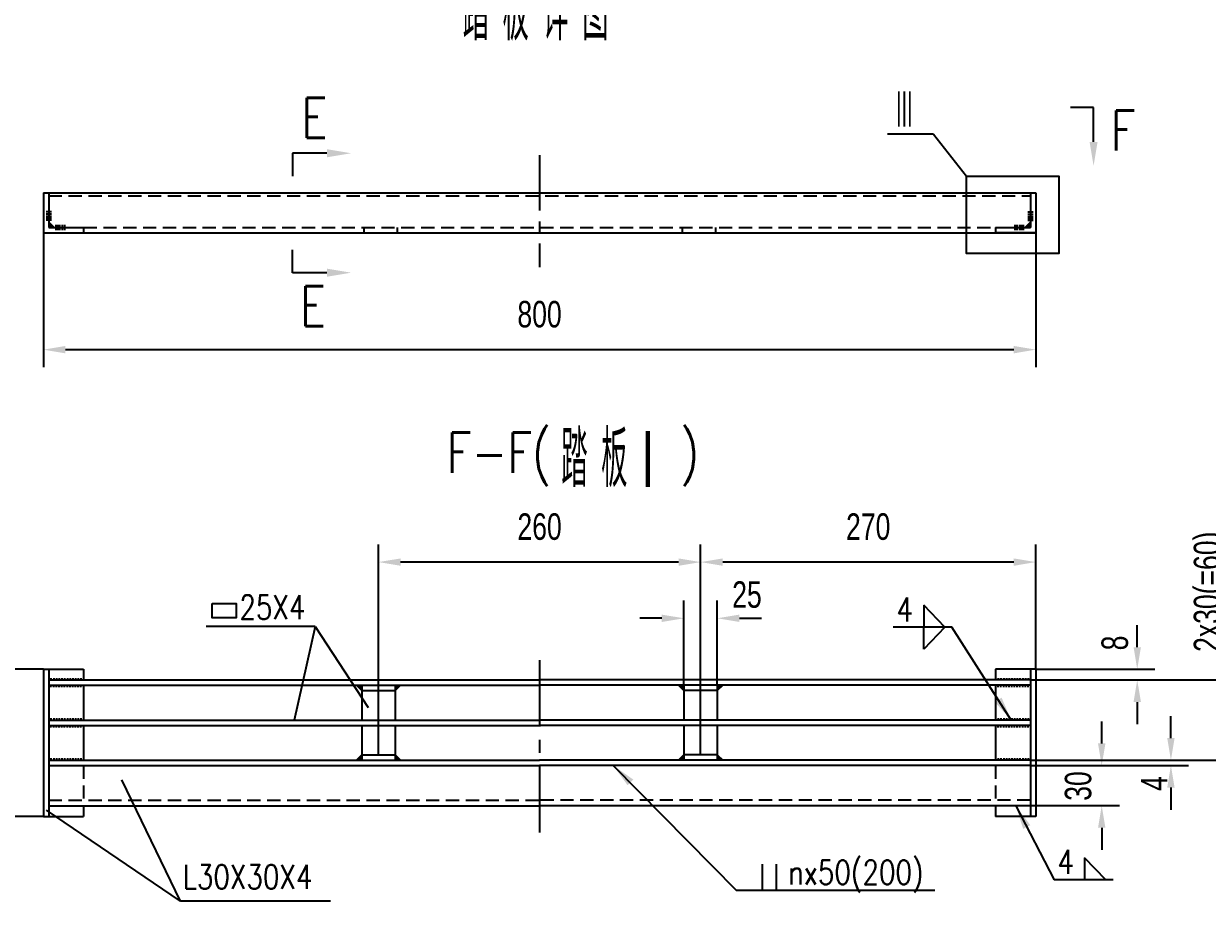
# Model space of a CAD drawing. Extents: x 148 to 221443, y -36682 to 6758.
# Drawn here: x 170254 to 172936, y -10521 to -8532 of the extents above; entities that cross this region are included whole.
import ezdxf
from ezdxf.enums import TextEntityAlignment as Align

# ---------------------------------------------------------------- set-up
doc = ezdxf.new("R2010")
doc.units = 0
doc.header["$LTSCALE"] = 10
doc.header["$MEASUREMENT"] = 0
doc.linetypes.add('CENTERX2', pattern=[4, 2.5, -0.5, 0.5, -0.5])
doc.linetypes.add('HIDDENX2', pattern=[0.75, 0.5, -0.25])
for name, color, linetype in [('2', 4, 'Continuous'), ('CENTER', 1, 'CENTERX2'), ('DIM', 4, 'Continuous'), ('HIDDEN', 7, 'HIDDENX2'), ('RED', 7, 'Continuous')]:
    doc.layers.add(name, color=color, linetype=linetype)
doc.styles.add('HZ', font='ROMS.SHX', dxfattribs={"width": 0.75, "bigfont": 'GBCBIG.SHX'})
doc.styles.get("Standard").update_dxf_attribs({"font": 'wison_e.shx', "width": 0.75, "bigfont": 'wison_c.shx'})
doc.styles.add('XW', font='ROMANS.shx', dxfattribs={"width": 0.85})
doc.dimstyles.new('DIM1', dxfattribs={"dimscale": 20, "dimtxt": 3, "dimasz": 2.5, "dimexe": 2, "dimexo": 0, "dimgap": 1, "dimtad": 0, "dimdec": 0, "dimzin": 0, "dimdsep": 46, "dimtxsty": 'Standard', "dimcen": 2, "dimclrd": 3, "dimclre": 3, "dimclrt": 3, "dimadec": 0, "dimazin": 0, "dimtfac": 0.666667, "dimtdec": 0, "dimtofl": 0, "dimtmove": 2, "dimatfit": 1, "dimfxl": 2, "dimtvp": 1.333333, "dimtolj": 1, "dimtzin": 0, "dimarcsym": 0})

# ---------------------------------------------------------------- blocks, each defined once
blk = doc.blocks.new('*D743')
at = {"layer": 'Defpoints', "color": 0}
for p in [(170298.6, -9006.1), (172547.1, -9006.1), (172547.1, -9270.8)]:
    blk.add_point(p, dxfattribs=at)
at = {"layer": 'DIM', "color": 3, "lineweight": -2}
for p, q in [((170298.6, -9006.1), (170298.6, -9310.8)), ((172547.1, -9006.1), (172547.1, -9310.8)), ((170348.6, -9270.8), (172497.1, -9270.8))]:
    blk.add_line(p, q, dxfattribs=at)
at = {"layer": 'DIM', "color": 3}
for points in [[(170348.6, -9262.5), (170348.6, -9279.2), (170298.6, -9270.8)], [(172497.1, -9279.2), (172497.1, -9262.5), (172547.1, -9270.8)]]:
    blk.add_solid(points, dxfattribs=at)
at = {"layer": 'DIM', "color": 3, "insert": (171422.8, -9190.8), "char_height": 60, "attachment_point": 5}
blk.add_mtext('\\A1;800', dxfattribs=at)
blk = doc.blocks.new('*D768')
at = {"layer": 'Defpoints', "color": 0}
for p in [(171825.5, -9879.4), (171749.8, -10031.2), (171825.5, -10031.2)]:
    blk.add_point(p, dxfattribs=at)
at = {"layer": 'DIM', "color": 3, "lineweight": -2}
for p, q in [((171749.8, -10031.2), (171749.8, -9839.4)), ((171825.5, -10031.2), (171825.5, -9839.4)), ((171699.8, -9879.4), (171649.8, -9879.4)), ((171875.5, -9879.4), (171925.5, -9879.4))]:
    blk.add_line(p, q, dxfattribs=at)
at = {"layer": 'DIM', "color": 3}
for points in [[(171699.8, -9887.7), (171699.8, -9871.1), (171749.8, -9879.4)], [(171875.5, -9871.1), (171875.5, -9887.7), (171825.5, -9879.4)]]:
    blk.add_solid(points, dxfattribs=at)
at = {"layer": 'DIM', "color": 3, "insert": (171892.7, -9826), "char_height": 60, "attachment_point": 5}
blk.add_mtext('\\A1;25', dxfattribs=at)
blk = doc.blocks.new('*D769')
at = {"layer": 'Defpoints', "color": 0}
for p in [(171058, -9752.1), (171058, -10188.8), (171787.7, -10188.8)]:
    blk.add_point(p, dxfattribs=at)
at = {"layer": 'DIM', "color": 3, "lineweight": -2}
for p, q in [((171058, -10188.8), (171058, -9712.1)), ((171787.7, -10188.8), (171787.7, -9712.1)), ((171737.7, -9752.1), (171108, -9752.1))]:
    blk.add_line(p, q, dxfattribs=at)
at = {"layer": 'DIM', "color": 3}
for points in [[(171108, -9743.8), (171108, -9760.5), (171058, -9752.1)], [(171737.7, -9760.5), (171737.7, -9743.8), (171787.7, -9752.1)]]:
    blk.add_solid(points, dxfattribs=at)
at = {"layer": 'DIM', "color": 3, "insert": (171422.8, -9672.1), "char_height": 60, "attachment_point": 5}
blk.add_mtext('\\A1;260', dxfattribs=at)
blk = doc.blocks.new('*D770')
at = {"layer": 'Defpoints', "color": 0}
for p in [(172590.5, -10019.1), (172590.5, -10200.9), (172988.7, -10200.9)]:
    blk.add_point(p, dxfattribs=at)
at = {"layer": 'DIM', "color": 3, "lineweight": -2}
for p, q in [((172988.7, -9969.1), (172988.7, -9919.1)), ((172590.5, -10019.1), (173028.7, -10019.1)), ((172590.5, -10200.9), (173028.7, -10200.9)), ((172988.7, -10250.9), (172988.7, -10300.9))]:
    blk.add_line(p, q, dxfattribs=at)
at = {"layer": 'DIM', "color": 3}
for points in [[(172980.3, -9969.1), (172997, -9969.1), (172988.7, -10019.1)], [(172997, -10250.9), (172980.3, -10250.9), (172988.7, -10200.9)]]:
    blk.add_solid(points, dxfattribs=at)
at = {"layer": 'DIM', "color": 3, "insert": (172944, -9819.3), "char_height": 60, "attachment_point": 5, "rotation": 90}
blk.add_mtext('\\A1;2x30(=60)', dxfattribs=at)
blk = doc.blocks.new('*D771')
at = {"layer": 'Defpoints', "color": 0}
for p in [(172547.1, -9994.9), (172534.9, -10019.1), (172776.9, -10019.1)]:
    blk.add_point(p, dxfattribs=at)
at = {"layer": 'DIM', "color": 3, "lineweight": -2}
for p, q in [((172776.9, -9944.9), (172776.9, -9894.9)), ((172547.1, -9994.9), (172816.9, -9994.9)), ((172534.9, -10019.1), (172816.9, -10019.1)), ((172776.9, -10069.1), (172776.9, -10119.1))]:
    blk.add_line(p, q, dxfattribs=at)
at = {"layer": 'DIM', "color": 3}
for points in [[(172768.6, -9944.9), (172785.3, -9944.9), (172776.9, -9994.9)], [(172785.3, -10069.1), (172768.6, -10069.1), (172776.9, -10019.1)]]:
    blk.add_solid(points, dxfattribs=at)
at = {"layer": 'DIM', "color": 3, "insert": (172726.3, -9935.3), "char_height": 60, "attachment_point": 5, "rotation": 90}
blk.add_mtext('\\A1;8', dxfattribs=at)
blk = doc.blocks.new('*D772')
at = {"layer": 'Defpoints', "color": 0}
for p in [(172534.9, -10200.9), (172534.9, -10213), (172853.2, -10200.9)]:
    blk.add_point(p, dxfattribs=at)
at = {"layer": 'DIM', "color": 3, "lineweight": -2}
for p, q in [((172853.2, -10150.9), (172853.2, -10100.9)), ((172534.9, -10200.9), (172893.2, -10200.9)), ((172534.9, -10213), (172893.2, -10213)), ((172853.2, -10263), (172853.2, -10313))]:
    blk.add_line(p, q, dxfattribs=at)
at = {"layer": 'DIM', "color": 3}
for points in [[(172844.9, -10150.9), (172861.5, -10150.9), (172853.2, -10200.9)], [(172861.5, -10263), (172844.9, -10263), (172853.2, -10213)]]:
    blk.add_solid(points, dxfattribs=at)
at = {"layer": 'DIM', "color": 3, "insert": (172815.2, -10253.7), "char_height": 60, "attachment_point": 5, "rotation": 90}
blk.add_mtext('\\A1;4', dxfattribs=at)
blk = doc.blocks.new('*D773')
at = {"color": 3, "linetype": 'Continuous', "lineweight": -2}
for p, q in [((172696.4, -10163), (172696.4, -10113)), ((172534.9, -10213), (172736.4, -10213)), ((172534.9, -10303.9), (172736.4, -10303.9)), ((172696.4, -10353.9), (172696.4, -10403.9))]:
    blk.add_line(p, q, dxfattribs=at)
at = {"color": 3}
for points in [[(172688.1, -10163), (172704.8, -10163), (172696.4, -10213)], [(172704.8, -10353.9), (172688.1, -10353.9), (172696.4, -10303.9)]]:
    blk.add_solid(points, dxfattribs=at)
at = {"layer": 'Defpoints', "color": 0}
for p in [(172534.9, -10213), (172696.4, -10213), (172534.9, -10303.9)]:
    blk.add_point(p, dxfattribs=at)
at = {"color": 3, "insert": (172643.2, -10259.4), "char_height": 60, "attachment_point": 5, "rotation": 90}
blk.add_mtext('\\A1;30', dxfattribs=at)
blk = doc.blocks.new('*D776')
at = {"color": 3, "linetype": 'Continuous', "lineweight": -2, "ltscale": 6}
for p, q in [((171787.7, -10019.1), (171787.7, -9712.1)), ((172547.1, -9994.9), (172547.1, -9712.1)), ((172497.1, -9752.1), (171837.7, -9752.1))]:
    blk.add_line(p, q, dxfattribs=at)
at = {"color": 3}
for points in [[(171837.7, -9743.8), (171837.7, -9760.5), (171787.7, -9752.1)], [(172497.1, -9760.5), (172497.1, -9743.8), (172547.1, -9752.1)]]:
    blk.add_solid(points, dxfattribs=at)
at = {"layer": 'Defpoints', "color": 0}
for p in [(171787.7, -9752.1), (172547.1, -9994.9), (171787.7, -10019.1)]:
    blk.add_point(p, dxfattribs=at)
at = {"color": 3, "insert": (172167.4, -9672.1), "char_height": 60, "attachment_point": 5}
blk.add_mtext('\\A1;270', dxfattribs=at)
blk = doc.blocks.new('*D777')
at = {"layer": 'Defpoints', "color": 0}
for p in [(170298.6, -9994.9), (170188.7, -10328.2), (170298.6, -10328.2)]:
    blk.add_point(p, dxfattribs=at)
at = {"layer": 'DIM', "color": 3, "lineweight": -2}
for p, q in [((170298.6, -9994.9), (170148.7, -9994.9)), ((170188.7, -10044.9), (170188.7, -10278.2)), ((170298.6, -10328.2), (170148.7, -10328.2))]:
    blk.add_line(p, q, dxfattribs=at)
at = {"layer": 'DIM', "color": 3}
for points in [[(170197, -10044.9), (170180.4, -10044.9), (170188.7, -9994.9)], [(170180.4, -10278.2), (170197, -10278.2), (170188.7, -10328.2)]]:
    blk.add_solid(points, dxfattribs=at)
at = {"layer": 'DIM', "color": 3, "insert": (170108.7, -10161.5), "char_height": 60, "attachment_point": 5, "rotation": 90}
blk.add_mtext('\\A1;110', dxfattribs=at)

msp = doc.modelspace()

# ---------------------------------------------------------------- hatches: boundary and pattern name
at = {"layer": 'RED'}
h = msp.add_hatch(dxfattribs=at)
h.set_pattern_fill('ANSI37', color=6, scale=15.151515, style=0)
h.set_pattern_definition([(135, (213380.3154, -8297.5913), (1.33921739, 1.33921739), []), (45, (213380.3154, -8297.5913), (1.33921739, -1.33921739), [])])
h.paths.add_polyline_path([(170310.6992, -8981.8673), (170322.8205, -8993.9885), (170310.6992, -8993.9885)])
h = msp.add_hatch(dxfattribs=at)
h.set_pattern_fill('ANSI37', color=6, scale=15.151515, style=0)
h.set_pattern_definition([(45, (129465.3255, -8297.5913), (-1.33921739, 1.33921739), []), (135, (129465.3255, -8297.5913), (-1.33921739, -1.33921739), [])])
h.paths.add_polyline_path([(172534.9417, -8981.8673), (172522.8205, -8993.9885), (172534.9417, -8993.9885)])
h = msp.add_hatch(dxfattribs=at)
h.set_pattern_fill('ANSI37', color=3, scale=15.151515, style=0)
h.set_pattern_definition([(45, (129461.083, -9066.6462), (-1.33921739, 1.33921739), []), (135, (129461.083, -9066.6462), (-1.33921739, -1.33921739), [])])
h.paths.add_polyline_path([(171020.0932, -10031.2171), (171007.972, -10031.2171), (171020.0932, -10043.3383)])
h = msp.add_hatch(dxfattribs=at)
h.set_pattern_fill('ANSI37', color=3, scale=15.151515, style=0)
h.set_pattern_definition([(135, (212654.8609, -9066.6462), (1.33921739, 1.33921739), []), (45, (212654.8609, -9066.6462), (1.33921739, -1.33921739), [])])
h.paths.add_polyline_path([(171095.8508, -10031.2171), (171107.972, -10031.2171), (171095.8508, -10043.3383)])
h = msp.add_hatch(dxfattribs=at)
h.set_pattern_fill('ANSI37', color=3, scale=15.151515, style=0)
h.set_pattern_definition([(45, (130190.78, -9066.6462), (-1.33921739, 1.33921739), []), (135, (130190.78, -9066.6462), (-1.33921739, -1.33921739), [])])
h.paths.add_polyline_path([(171749.7902, -10031.2171), (171737.6689, -10031.2171), (171749.7902, -10043.3383)])
h = msp.add_hatch(dxfattribs=at)
h.set_pattern_fill('ANSI37', color=3, scale=15.151515, style=0)
h.set_pattern_definition([(135, (213384.5579, -9066.6462), (1.33921739, 1.33921739), []), (45, (213384.5579, -9066.6462), (1.33921739, -1.33921739), [])])
h.paths.add_polyline_path([(171825.5477, -10031.2171), (171837.6689, -10031.2171), (171825.5477, -10043.3383)])
h = msp.add_hatch(dxfattribs=at)
h.set_pattern_fill('ANSI37', color=3, scale=15.151515, style=0)
h.set_pattern_definition([(315, (129461.083, -11165.485), (-1.33921739, -1.33921739), []), (225, (129461.083, -11165.485), (-1.33921739, 1.33921739), [])])
h.paths.add_polyline_path([(171020.0932, -10200.9141), (171007.972, -10200.9141), (171020.0932, -10188.7929)])
h = msp.add_hatch(dxfattribs=at)
h.set_pattern_fill('ANSI37', color=3, scale=15.151515, style=0)
h.set_pattern_definition([(225, (212654.8609, -11165.485), (1.33921739, -1.33921739), []), (315, (212654.8609, -11165.485), (1.33921739, 1.33921739), [])])
h.paths.add_polyline_path([(171095.8508, -10200.9141), (171107.972, -10200.9141), (171095.8508, -10188.7929)])
h = msp.add_hatch(dxfattribs=at)
h.set_pattern_fill('ANSI37', color=3, scale=15.151515, style=0)
h.set_pattern_definition([(315, (130190.78, -11165.485), (-1.33921739, -1.33921739), []), (225, (130190.78, -11165.485), (-1.33921739, 1.33921739), [])])
h.paths.add_polyline_path([(171749.7902, -10200.9141), (171737.6689, -10200.9141), (171749.7902, -10188.7929)])
h = msp.add_hatch(dxfattribs=at)
h.set_pattern_fill('ANSI37', color=3, scale=15.151515, style=0)
h.set_pattern_definition([(225, (213384.5579, -11165.485), (1.33921739, -1.33921739), []), (315, (213384.5579, -11165.485), (1.33921739, 1.33921739), [])])
h.paths.add_polyline_path([(171825.5477, -10200.9141), (171837.6689, -10200.9141), (171825.5477, -10188.7929)])

# ---------------------------------------------------------------- linework, layer by layer
at = {"color": 2, "linetype": 'HIDDENX2', "ltscale": 6}
msp.add_line((170389.4871, -8993.9885), (172456.1538, -8993.9885), dxfattribs=at)
at = {"linetype": 'Continuous'}
for p, q in [((172340.8471, -9899.7044), (172293.0487, -9850.0549)), ((172293.0487, -9850.0549), (172293.0487, -9899.7044)), ((172340.8471, -9899.7044), (172293.0487, -9949.3539)), ((172293.0487, -9949.3539), (172293.0487, -9899.7044)), ((172705.587, -10471.6782), (172657.7886, -10422.0287)), ((172657.7886, -10422.0287), (172657.7886, -10471.6782)), ((171927.1383, -10436.3575), (171927.1383, -10495.9369)), ((171959.038, -10436.3575), (171959.038, -10495.9369))]:
    msp.add_line(p, q, dxfattribs=at)
at = {"color": 3}
for p, q in [((170914.5095, -9898.1828), (170667.3014, -9898.1828)), ((170914.5095, -9898.1828), (171034.2088, -10081.6585)), ((170609.6581, -10520.64), (170476.6209, -10245.1017)), ((172318.3826, -10495.9369), (171869.1792, -10495.9369)), ((170949.0141, -10520.64), (170609.6581, -10520.64))]:
    msp.add_line(p, q, dxfattribs=at)
at = {"color": 3, "linetype": 'Continuous'}
for p, q in [((172356.5424, -9899.7044), (172223.6256, -9899.7044)), ((172491.297, -10110.005), (172356.5424, -9899.7044)), ((171589.7201, -10213.0353), (171869.1792, -10495.9369)), ((172501.6083, -10303.9444), (172588.3655, -10471.6782)), ((172722.1108, -10471.6782), (172588.3655, -10471.6782))]:
    msp.add_line(p, q, dxfattribs=at)
at = {"color": 7, "linetype": 'HIDDENX2', "ltscale": 6}
msp.add_line((172456.1538, -10213.0353), (172456.1538, -10291.8232), dxfattribs=at)
at = {"ltscale": 6}
msp.add_line((172705.587, -10471.6782), (172657.7886, -10471.6782), dxfattribs=at)
at = {"color": 3}
msp.add_lwpolyline([(170680.9317, -9845.8188), (170735.1713, -9845.8188), (170735.1713, -9878.0052), (170680.9317, -9878.0052)], close=True, dxfattribs=at)
at = {"color": 3, "linetype": 'Continuous'}
for points in [[(172454.2146, -10068.9837), (172469.5233, -10059.1743), (172491.297, -10110.005)], [(172518.5926, -10356.5693), (172534.7421, -10348.2163), (172501.6083, -10303.9444)]]:
    msp.add_solid(points, dxfattribs=at)
at = {"color": 7, "linetype": 'Continuous'}
msp.add_solid([(171622.3223, -10257.7001), (171635.0459, -10244.7121), (171589.7201, -10213.0353)], dxfattribs=at)
at = {"layer": '2', "color": 7, "linetype": 'Continuous'}
for p, q in [((172677.9957, -8722.0456), (172626.0644, -8722.0456)), ((170863.0871, -8825.8532), (170863.0871, -8877.7844)), ((170863.0871, -9096.4493), (170863.0871, -9044.518))]:
    msp.add_line(p, q, dxfattribs=at)
at = {"layer": '2', "color": 3, "linetype": 'Continuous'}
for p, q in [((172677.9957, -8800.0949), (172677.9957, -8722.0456)), ((172314.9471, -8782.5689), (172210.8448, -8782.5689)), ((172314.9471, -8782.5689), (172390.2692, -8877.6471)), ((170941.1364, -8825.8532), (170863.0871, -8825.8532)), ((170941.1364, -9096.4493), (170863.0871, -9096.4493))]:
    msp.add_line(p, q, dxfattribs=at)
msp.add_lwpolyline([(172390.2692, -8877.6471), (172598.9132, -8877.6471), (172598.9132, -9052.7203), (172390.2692, -9052.7203)], close=True, dxfattribs=at)
for points in [[(170941.1364, -8834.9441), (170941.1364, -8816.7623), (170995.6818, -8825.8532)], [(172668.9048, -8800.0949), (172687.0866, -8800.0949), (172677.9957, -8854.6404)], [(170941.1364, -9087.3584), (170941.1364, -9105.5402), (170995.6818, -9096.4493)]]:
    msp.add_solid(points, dxfattribs=at)
at = {"layer": 'CENTER', "color": 1, "ltscale": 5}
msp.add_line((171422.8205, -8830.4035), (171422.8205, -9083.9529), dxfattribs=at)
at = {"layer": 'CENTER', "color": 1, "ltscale": 6}
msp.add_line((171422.8205, -9974.5016), (171422.8205, -10370.4001), dxfattribs=at)
at = {"layer": 'DIM', "color": 3}
for p, q in [((170914.5095, -9898.1828), (170866.7599, -10110.005)), ((170609.6581, -10520.64), (170305.5331, -10314.3585))]:
    msp.add_line(p, q, dxfattribs=at)
at = {"layer": 'DIM'}
for p, q in [((170315.8324, -10014.6931), (170315.8324, -10019.0959)), ((170322.021, -10014.6931), (170322.021, -10019.0959)), ((170328.2097, -10014.6931), (170328.2097, -10019.0959)), ((170334.3983, -10014.6931), (170334.3983, -10019.0959)), ((170340.587, -10014.6931), (170340.587, -10019.0959)), ((170346.7756, -10014.6931), (170346.7756, -10019.0959)), ((170352.9643, -10014.6931), (170352.9643, -10019.0959)), ((170359.1529, -10014.6931), (170359.1529, -10019.0959)), ((170365.0603, -10014.6931), (170365.0603, -10019.0959)), ((170371.2489, -10014.6931), (170371.2489, -10019.0959)), ((170377.4376, -10014.6931), (170377.4376, -10019.0959)), ((170383.6262, -10014.6931), (170383.6262, -10019.0959)), ((172462.0147, -10014.6931), (172462.0147, -10019.0959)), ((172468.2033, -10014.6931), (172468.2033, -10019.0959)), ((172474.392, -10014.6931), (172474.392, -10019.0959)), ((172480.5806, -10014.6931), (172480.5806, -10019.0959)), ((172486.488, -10014.6931), (172486.488, -10019.0959)), ((172492.6767, -10014.6931), (172492.6767, -10019.0959)), ((172498.8653, -10014.6931), (172498.8653, -10019.0959)), ((172505.0539, -10014.6931), (172505.0539, -10019.0959)), ((172511.2426, -10014.6931), (172511.2426, -10019.0959)), ((172517.4312, -10014.6931), (172517.4312, -10019.0959)), ((172523.6199, -10014.6931), (172523.6199, -10019.0959)), ((172529.8085, -10014.6931), (172529.8085, -10019.0959)), ((170315.8324, -10035.62), (170315.8324, -10031.2171)), ((170322.021, -10035.62), (170322.021, -10031.2171)), ((170328.2097, -10035.62), (170328.2097, -10031.2171)), ((170334.3983, -10035.62), (170334.3983, -10031.2171)), ((170340.587, -10035.62), (170340.587, -10031.2171)), ((170346.7756, -10035.62), (170346.7756, -10031.2171)), ((170352.9643, -10035.62), (170352.9643, -10031.2171)), ((170359.1529, -10035.62), (170359.1529, -10031.2171)), ((170365.0603, -10035.62), (170365.0603, -10031.2171)), ((170371.2489, -10035.62), (170371.2489, -10031.2171)), ((170377.4376, -10035.62), (170377.4376, -10031.2171)), ((170383.6262, -10035.62), (170383.6262, -10031.2171)), ((172462.0147, -10035.62), (172462.0147, -10031.2171)), ((172468.2033, -10035.62), (172468.2033, -10031.2171)), ((172474.392, -10035.62), (172474.392, -10031.2171)), ((172480.5806, -10035.62), (172480.5806, -10031.2171)), ((172486.488, -10035.62), (172486.488, -10031.2171)), ((172492.6767, -10035.62), (172492.6767, -10031.2171)), ((172498.8653, -10035.62), (172498.8653, -10031.2171)), ((172505.0539, -10035.62), (172505.0539, -10031.2171)), ((172511.2426, -10035.62), (172511.2426, -10031.2171)), ((172517.4312, -10035.62), (172517.4312, -10031.2171)), ((172523.6199, -10035.62), (172523.6199, -10031.2171)), ((172529.8085, -10035.62), (172529.8085, -10031.2171)), ((170315.8324, -10105.6022), (170315.8324, -10110.005)), ((170322.021, -10105.6022), (170322.021, -10110.005)), ((170328.2097, -10105.6022), (170328.2097, -10110.005)), ((170334.3983, -10105.6022), (170334.3983, -10110.005)), ((170340.587, -10105.6022), (170340.587, -10110.005)), ((170346.7756, -10105.6022), (170346.7756, -10110.005)), ((170352.9643, -10105.6022), (170352.9643, -10110.005)), ((170359.1529, -10105.6022), (170359.1529, -10110.005)), ((170365.0603, -10105.6022), (170365.0603, -10110.005)), ((170371.2489, -10105.6022), (170371.2489, -10110.005)), ((170377.4376, -10105.6022), (170377.4376, -10110.005)), ((170383.6262, -10105.6022), (170383.6262, -10110.005)), ((172462.0147, -10105.6022), (172462.0147, -10110.005)), ((172468.2033, -10105.6022), (172468.2033, -10110.005)), ((172474.392, -10105.6022), (172474.392, -10110.005)), ((172480.5806, -10105.6022), (172480.5806, -10110.005)), ((172486.488, -10105.6022), (172486.488, -10110.005)), ((172492.6767, -10105.6022), (172492.6767, -10110.005)), ((172498.8653, -10105.6022), (172498.8653, -10110.005)), ((172505.0539, -10105.6022), (172505.0539, -10110.005)), ((172511.2426, -10105.6022), (172511.2426, -10110.005)), ((172517.4312, -10105.6022), (172517.4312, -10110.005)), ((172523.6199, -10105.6022), (172523.6199, -10110.005)), ((172529.8085, -10105.6022), (172529.8085, -10110.005)), ((170315.8324, -10126.5291), (170315.8324, -10122.1262)), ((170322.021, -10126.5291), (170322.021, -10122.1262)), ((170328.2097, -10126.5291), (170328.2097, -10122.1262)), ((170334.3983, -10126.5291), (170334.3983, -10122.1262)), ((170340.587, -10126.5291), (170340.587, -10122.1262)), ((170346.7756, -10126.5291), (170346.7756, -10122.1262)), ((170352.9643, -10126.5291), (170352.9643, -10122.1262)), ((170359.1529, -10126.5291), (170359.1529, -10122.1262)), ((170365.0603, -10126.5291), (170365.0603, -10122.1262)), ((170371.2489, -10126.5291), (170371.2489, -10122.1262)), ((170377.4376, -10126.5291), (170377.4376, -10122.1262)), ((170383.6262, -10126.5291), (170383.6262, -10122.1262)), ((172462.0147, -10126.5291), (172462.0147, -10122.1262)), ((172468.2033, -10126.5291), (172468.2033, -10122.1262)), ((172474.392, -10126.5291), (172474.392, -10122.1262)), ((172480.5806, -10126.5291), (172480.5806, -10122.1262)), ((172486.488, -10126.5291), (172486.488, -10122.1262)), ((172492.6767, -10126.5291), (172492.6767, -10122.1262)), ((172498.8653, -10126.5291), (172498.8653, -10122.1262)), ((172505.0539, -10126.5291), (172505.0539, -10122.1262)), ((172511.2426, -10126.5291), (172511.2426, -10122.1262)), ((172517.4312, -10126.5291), (172517.4312, -10122.1262)), ((172523.6199, -10126.5291), (172523.6199, -10122.1262)), ((172529.8085, -10126.5291), (172529.8085, -10122.1262)), ((170315.8324, -10196.5113), (170315.8324, -10200.9141)), ((170322.021, -10196.5113), (170322.021, -10200.9141)), ((170328.2097, -10196.5113), (170328.2097, -10200.9141)), ((170334.3983, -10196.5113), (170334.3983, -10200.9141)), ((170340.587, -10196.5113), (170340.587, -10200.9141)), ((170346.7756, -10196.5113), (170346.7756, -10200.9141)), ((170352.9643, -10196.5113), (170352.9643, -10200.9141)), ((170359.1529, -10196.5113), (170359.1529, -10200.9141)), ((170365.0603, -10196.5113), (170365.0603, -10200.9141)), ((170371.2489, -10196.5113), (170371.2489, -10200.9141)), ((170377.4376, -10196.5113), (170377.4376, -10200.9141)), ((170383.6262, -10196.5113), (170383.6262, -10200.9141)), ((172462.0147, -10196.5113), (172462.0147, -10200.9141)), ((172468.2033, -10196.5113), (172468.2033, -10200.9141)), ((172474.392, -10196.5113), (172474.392, -10200.9141)), ((172480.5806, -10196.5113), (172480.5806, -10200.9141)), ((172486.488, -10196.5113), (172486.488, -10200.9141)), ((172492.6767, -10196.5113), (172492.6767, -10200.9141)), ((172498.8653, -10196.5113), (172498.8653, -10200.9141)), ((172505.0539, -10196.5113), (172505.0539, -10200.9141)), ((172511.2426, -10196.5113), (172511.2426, -10200.9141)), ((172517.4312, -10196.5113), (172517.4312, -10200.9141)), ((172523.6199, -10196.5113), (172523.6199, -10200.9141)), ((172529.8085, -10196.5113), (172529.8085, -10200.9141))]:
    msp.add_line(p, q, dxfattribs=at)
at = {"layer": 'HIDDEN', "ltscale": 6}
for p, q in [((170389.4871, -10213.0353), (170389.4871, -10291.8232)), ((170310.6992, -10291.8232), (171422.8205, -10291.8232)), ((172534.9417, -10291.8232), (171422.8205, -10291.8232))]:
    msp.add_line(p, q, dxfattribs=at)
at = {"layer": 'RED'}
for p, q in [((170298.578, -8915.2006), (170298.578, -9006.1097)), ((170298.578, -8915.2006), (172547.0629, -8915.2006)), ((170310.6992, -8915.2006), (170310.6992, -8993.9885)), ((172534.9417, -8915.2006), (172534.9417, -8993.9885)), ((172547.0629, -8915.2006), (172547.0629, -9006.1097)), ((170322.8205, -8993.9885), (170310.6992, -8981.8673)), ((172522.8205, -8993.9885), (172534.9417, -8981.8673)), ((170298.578, -9006.1097), (170389.4871, -9006.1097)), ((170310.6992, -8993.9885), (170389.4871, -8993.9885)), ((170310.6992, -9006.1097), (172547.0629, -9006.1097)), ((170389.4871, -8993.9885), (170389.4871, -9006.1097)), ((171024.3356, -8993.9885), (171024.3356, -9006.1097)), ((171024.3356, -9006.1097), (171100.0932, -9006.1097)), ((171100.0932, -8993.9885), (171100.0932, -9006.1097)), ((171745.5477, -8993.9885), (171745.5477, -9006.1097)), ((171745.5477, -9006.1097), (171821.3053, -9006.1097)), ((171821.3053, -8993.9885), (171821.3053, -9006.1097)), ((172456.1538, -8993.9885), (172456.1538, -9006.1097)), ((172456.1538, -8993.9885), (172534.9417, -8993.9885)), ((172547.0629, -9006.1097), (172456.1538, -9006.1097)), ((172456.1538, -9006.1097), (172547.0629, -9006.1097)), ((170298.578, -9994.8535), (170298.578, -10328.1868)), ((170298.578, -9994.8535), (170389.4871, -9994.8535)), ((170310.6992, -9994.8535), (170310.6992, -10328.1868)), ((170389.4871, -9994.8535), (170389.4871, -10019.0959)), ((172456.1538, -9994.8535), (172456.1538, -10019.0959)), ((172547.0629, -9994.8535), (172456.1538, -9994.8535)), ((172534.9417, -9994.8535), (172534.9417, -10328.1868)), ((172547.0629, -9994.8535), (172547.0629, -10328.1868)), ((170310.6992, -10019.0959), (171422.8205, -10019.0959)), ((172534.9417, -10019.0959), (171422.8205, -10019.0959)), ((170310.6992, -10031.2171), (171422.8205, -10031.2171)), ((170389.4871, -10031.2171), (170389.4871, -10110.005)), ((171020.0932, -10043.3383), (171007.972, -10031.2171)), ((171020.0932, -10031.2171), (171020.0932, -10110.005)), ((171020.0932, -10043.3383), (171095.8508, -10043.3383)), ((171095.8508, -10031.2171), (171095.8508, -10110.005)), ((171095.8508, -10043.3383), (171107.972, -10031.2171)), ((172534.9417, -10031.2171), (171422.8205, -10031.2171)), ((171749.7902, -10043.3383), (171737.6689, -10031.2171)), ((171749.7902, -10031.2171), (171749.7902, -10110.005)), ((171825.5477, -10043.3383), (171749.7902, -10043.3383)), ((171825.5477, -10043.3383), (171837.6689, -10031.2171)), ((171825.5477, -10031.2171), (171825.5477, -10110.005)), ((172456.1538, -10031.2171), (172456.1538, -10110.005)), ((170310.6992, -10110.005), (171422.8205, -10110.005)), ((172534.9417, -10110.005), (171422.8205, -10110.005)), ((170310.6992, -10122.1262), (171422.8205, -10122.1262)), ((170389.4871, -10122.1262), (170389.4871, -10200.9141)), ((171020.0932, -10122.1262), (171020.0932, -10200.9141)), ((171095.8508, -10122.1262), (171095.8508, -10200.9141)), ((172534.9417, -10122.1262), (171422.8205, -10122.1262)), ((171749.7902, -10122.1262), (171749.7902, -10200.9141)), ((171825.5477, -10122.1262), (171825.5477, -10200.9141)), ((172456.1538, -10122.1262), (172456.1538, -10200.9141)), ((171020.0932, -10188.7929), (171007.972, -10200.9141)), ((171020.0932, -10188.7929), (171095.8508, -10188.7929)), ((171095.8508, -10188.7929), (171107.972, -10200.9141)), ((171749.7902, -10188.7929), (171737.6689, -10200.9141)), ((171825.5477, -10188.7929), (171749.7902, -10188.7929)), ((171825.5477, -10188.7929), (171837.6689, -10200.9141)), ((170310.6992, -10200.9141), (171422.8205, -10200.9141)), ((170310.6992, -10213.0353), (171422.8205, -10213.0353)), ((172534.9417, -10200.9141), (171422.8205, -10200.9141)), ((172534.9417, -10213.0353), (171422.8205, -10213.0353)), ((170310.6992, -10303.9444), (171422.8205, -10303.9444)), ((170389.4871, -10303.9444), (170389.4871, -10328.1868)), ((172534.9417, -10303.9444), (171422.8205, -10303.9444)), ((172456.1538, -10303.9444), (172456.1538, -10328.1868)), ((170298.578, -10328.1868), (170389.4871, -10328.1868)), ((172547.0629, -10328.1868), (172456.1538, -10328.1868))]:
    msp.add_line(p, q, dxfattribs=at)
at = {"layer": 'RED', "color": 2, "linetype": 'HIDDENX2', "ltscale": 6}
msp.add_line((170310.6992, -8922.4733), (172534.9417, -8922.4733), dxfattribs=at)
at = {"layer": 'RED', "color": 6, "linetype": 'Continuous'}
for p, q in [((170316.7599, -8958.5638), (170304.6386, -8958.5638)), ((170316.7599, -8963.4953), (170304.6386, -8963.4953)), ((170316.7599, -8969.3234), (170304.6386, -8969.3234)), ((170316.7599, -8973.3584), (170304.6386, -8973.3584)), ((170316.7599, -8977.6174), (170304.6386, -8977.6174)), ((172528.8811, -8958.5638), (172541.0023, -8958.5638)), ((172528.8811, -8963.4953), (172541.0023, -8963.4953)), ((172528.8811, -8969.3234), (172541.0023, -8969.3234)), ((172528.8811, -8973.3584), (172541.0023, -8973.3584)), ((172528.8811, -8977.6174), (172541.0023, -8977.6174)), ((170327.0703, -8987.9279), (170327.0703, -9000.0491)), ((170331.3294, -8987.9279), (170331.3294, -9000.0491)), ((170335.3643, -8987.9279), (170335.3643, -9000.0491)), ((170341.1925, -8987.9279), (170341.1925, -9000.0491)), ((170346.124, -8987.9279), (170346.124, -9000.0491)), ((172499.517, -8987.9279), (172499.517, -9000.0491)), ((172504.4485, -8987.9279), (172504.4485, -9000.0491)), ((172510.2766, -8987.9279), (172510.2766, -9000.0491)), ((172514.3115, -8987.9279), (172514.3115, -9000.0491)), ((172518.5706, -8987.9279), (172518.5706, -9000.0491))]:
    msp.add_line(p, q, dxfattribs=at)

# ---------------------------------------------------------------- texts
at = {"color": 3, "style": 'XW', "width": 0.8}
for s, p in [('25X4', (170742.6538, -9881.4367)), ('L30X30X4', (170614.7037, -10492.5013))]:
    msp.add_text(s, height=54.54545, dxfattribs=at).set_placement(p)
at = {"color": 3, "linetype": 'Continuous', "style": 'XW', "width": 0.8}
for s, height, p in [('4', 54.5455, (172268.869, -9859.2981)), ('4', 54.5455, (172633.6089, -10431.2718)), ('nx50(200)', 54.54545, (172292.7495, -10455.0351))]:
    msp.add_text(s, height=height, dxfattribs=at).set_placement(p, align=Align.MIDDLE_RIGHT)
at = {"layer": '2', "color": 3, "linetype": 'Continuous', "style": 'HZ', "width": 0.65}
for s, height, p in [('踏 板 详 图', 127.27273, (171248.6129, -8570.3699)), ('Ⅲ', 90.9091, (172227.9607, -8774.2679)), ('踏 板 I', 127.27273, (171472.0024, -9582.1019))]:
    msp.add_text(s, height=height, dxfattribs=at).set_placement(p)
at = {"layer": '2', "color": 3, "linetype": 'Continuous', "style": 'XW', "width": 0.8}
for s, height, p in [('E', 90.9091, (170942.3566, -8745.4354)), ('F', 90.9091, (172773.088, -8774.3303)), ('E', 90.9091, (170938.9283, -9172.1339)), ('F-F(     )', 90.90909, (171784.7015, -9504.1034))]:
    msp.add_text(s, height=height, dxfattribs=at).set_placement(p, align=Align.MIDDLE_RIGHT)

# ---------------------------------------------------------------- dimensions: what is measured, and where the dimension line sits
at = {"color": 7, "linetype": 'Continuous', "ltscale": 6}
dim = msp.add_linear_dim(base=(171787.6689, -9752.1209), p1=(172547.0629, -9994.8535), p2=(171787.6689, -10019.0959), text='270', dimstyle='DIM1', override={"dimzin": 8}, dxfattribs=at)
dim.commit()
dim.dimension.update_dxf_attribs({"geometry": '*D776', "text_midpoint": (172167.3659, -9672.1209)})
at = {"color": 1, "linetype": 'Continuous'}
dim = msp.add_linear_dim(base=(172696.4299, -10213.0353), p1=(172534.9417, -10303.9444), p2=(172534.9417, -10213.0353), angle=90, text='30', dimstyle='DIM1', dxfattribs=at)
dim.commit()
dim.dimension.update_dxf_attribs({"geometry": '*D773', "text_midpoint": (172643.1752, -10259.4278), "dimtype": 160})
at = {"layer": 'DIM'}
for base, p1, p2, text, picture, middle in [((172547.0629, -9270.8327), (170298.578, -9006.1097), (172547.0629, -9006.1097), '800', '*D743', (171422.8205, -9190.8327)), ((171057.972, -9752.1209), (171787.6689, -10188.7929), (171057.972, -10188.7929), '260', '*D769', (171422.8205, -9672.1209))]:
    dim = msp.add_linear_dim(base=base, p1=p1, p2=p2, text=text, dimstyle='DIM1', dxfattribs=at)
    dim.commit()
    dim.dimension.update_dxf_attribs({"geometry": picture, "text_midpoint": middle})
for base, p1, p2, text, picture, middle in [((172988.671, -10200.9141), (172590.5418, -10019.0959), (172590.5418, -10200.9141), '2x30(=60)', '*D770', (172943.9863, -9819.3456)), ((172776.9379, -10019.0959), (172547.0629, -9994.8535), (172534.9417, -10019.0959), '8', '*D771', (172726.2845, -9935.2897))]:
    dim = msp.add_linear_dim(base=base, p1=p1, p2=p2, angle=90, text=text, dimstyle='DIM1', dxfattribs=at)
    dim.commit()
    dim.dimension.update_dxf_attribs({"geometry": picture, "text_midpoint": middle, "dimtype": 160})
dim = msp.add_linear_dim(base=(171825.5477, -9879.4013), p1=(171749.7902, -10031.2171), p2=(171825.5477, -10031.2171), text='25', dimstyle='DIM1', dxfattribs=at)
dim.commit()
dim.dimension.update_dxf_attribs({"geometry": '*D768', "text_midpoint": (171892.7054, -9826.0257), "dimtype": 160})
dim = msp.add_linear_dim(base=(170188.7152, -10328.1868), p1=(170298.578, -9994.8535), p2=(170298.578, -10328.1868), angle=90, text='110', dimstyle='DIM1', dxfattribs=at)
dim.commit()
dim.dimension.update_dxf_attribs({"geometry": '*D777', "text_midpoint": (170108.7152, -10161.5202)})
dim = msp.add_linear_dim(base=(172853.2099, -10200.9141), p1=(172534.9417, -10213.0353), p2=(172534.9417, -10200.9141), angle=90, text='4', dimstyle='DIM1', override={"dimsah": 1}, dxfattribs=at)
dim.commit()
dim.dimension.update_dxf_attribs({"geometry": '*D772', "text_midpoint": (172815.2041, -10253.7427), "dimtype": 160})

doc.saveas('drawing.dxf')
